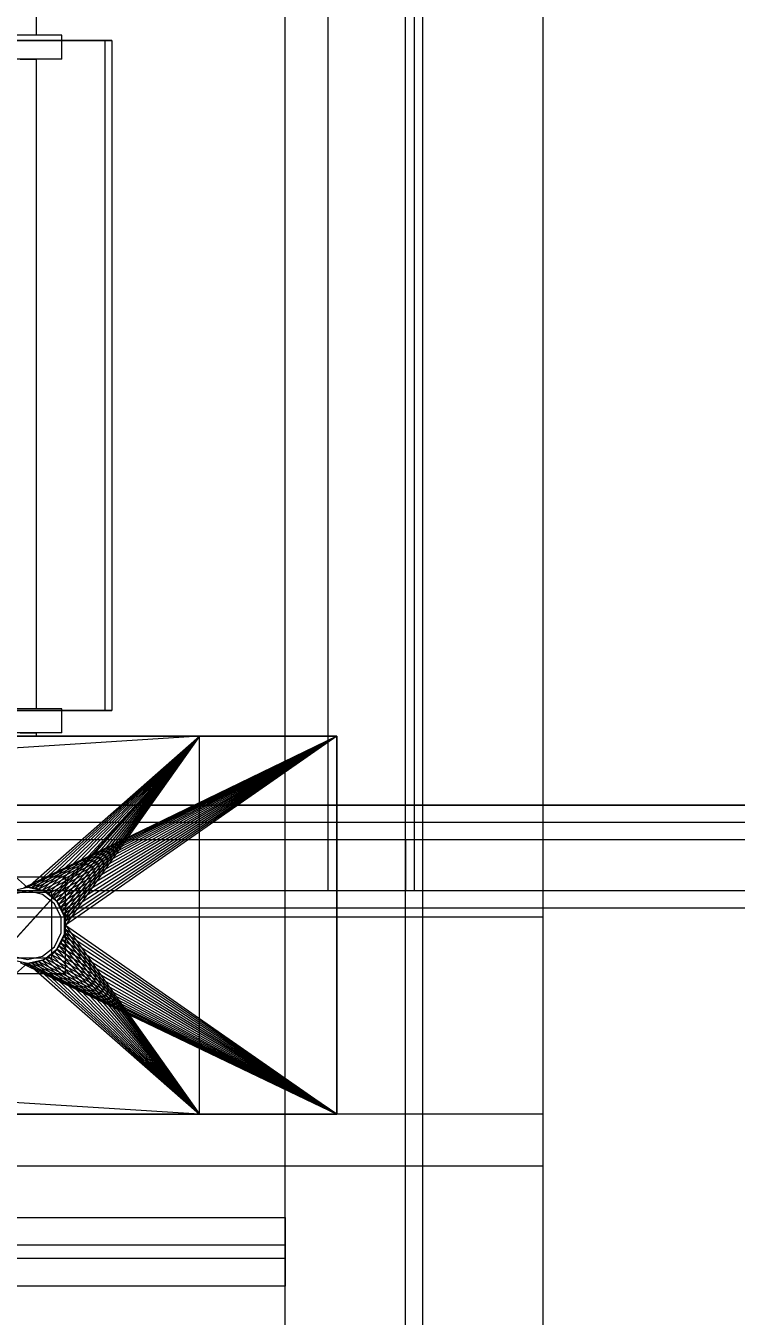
# Model space of a CAD drawing. Header units: millimetres. Extents: x -1970 to 59977, y -50268 to 6837.
# Drawn here: x 26527 to 26941, y -18548 to -17796 of the extents above; entities that cross this region are included whole.
import ezdxf

# ---------------------------------------------------------------- set-up
doc = ezdxf.new("R2010")
doc.units = ezdxf.units.MM
for name, color, linetype, lineweight in [('COTAS_P', 1, 'Continuous', 0), ('superior_briquetadora', 7, 'Continuous', 0), ('superior_C05', 7, 'Continuous', 0)]:
    doc.layers.add(name, color=color, linetype=linetype, lineweight=lineweight)
doc.dimstyles.new('R19_100', dxfattribs={"dimtxt": 250, "dimasz": 150, "dimexe": 150, "dimexo": 80, "dimgap": 100, "dimtad": 1, "dimtih": 1, "dimtoh": 1, "dimdsep": 46, "dimcen": 0.09, "dimadec": 0, "dimazin": 0, "dimtfac": 1, "dimtdec": 4, "dimtofl": 0, "dimtmove": 0, "dimatfit": 3, "dimfxl": 1, "dimtolj": 1, "dimtzin": 0, "dimarcsym": 0})

# ---------------------------------------------------------------- blocks, each defined once
blk = doc.blocks.new('*D25')
at = {"layer": 'COTAS_P', "color": 0, "lineweight": -2, "transparency": 16777216}
for p, q in [((25128.19, -17920), (25128.19, -16950)), ((27628.19, -17920), (27628.19, -16950)), ((25278.19, -17100), (27478.19, -17100))]:
    blk.add_line(p, q, dxfattribs=at)
at = {"layer": 'COTAS_P', "color": 0, "transparency": 16777216}
for points in [[(25278.19, -17075), (25278.19, -17125), (25128.19, -17100)], [(27478.19, -17075), (27478.19, -17125), (27628.19, -17100)]]:
    blk.add_solid(points, dxfattribs=at)
at = {"layer": 'Defpoints', "color": 0, "transparency": 16777216}
for p in [(27628.19, -17100), (25128.19, -18000), (27628.19, -18000)]:
    blk.add_point(p, dxfattribs=at)

msp = doc.modelspace()

# ---------------------------------------------------------------- linework, layer by layer
at = {"layer": 'superior_briquetadora'}
for p, q in [((26678.187, -19330), (26678.187, -17510)), ((26748.187, -19330), (26748.187, -17510)), ((26758.187, -17510), (26758.187, -19330)), ((26828.187, -17510), (26828.187, -19330)), ((26533.187, -17790), (26533.187, -17802)), ((26548.187, -17802), (26468.187, -17802)), ((26483.187, -17805), (26573.187, -17805)), ((26577.187, -17805), (26487.187, -17805)), ((26530.711, -17802), (26523.774, -17802)), ((26533.187, -17802), (26530.711, -17802)), ((26548.187, -17816), (26548.187, -17802)), ((26573.187, -17805), (26573.187, -18195)), ((26573.187, -17805), (26577.187, -17805)), ((26577.187, -17805), (26577.187, -18195)), ((26548.187, -17816), (26468.187, -17816)), ((26523.774, -17816), (26530.711, -17816)), ((26530.711, -17816), (26533.187, -17816)), ((26533.187, -17816), (26533.187, -18194)), ((26548.187, -18194), (26468.187, -18194)), ((26483.187, -18195), (26573.187, -18195)), ((26577.187, -18195), (26487.187, -18195)), ((26530.711, -18194), (26523.774, -18194)), ((26533.187, -18194), (26530.711, -18194)), ((26548.187, -18208), (26548.187, -18194)), ((26573.187, -18195), (26577.187, -18195)), ((24748.187, -18210), (26708.187, -18210)), ((26624.187, -18210), (25121.52, -18210)), ((26228.187, -18210), (26708.187, -18210)), ((26624.187, -18210), (26348.187, -18210)), ((26628.187, -18210), (26428.187, -18210)), ((26428.187, -18210), (26528.187, -18298)), ((26428.187, -18210), (26649.017, -18210)), ((26428.187, -18210), (26708.187, -18210)), ((26428.187, -18430), (26628.187, -18210)), ((26628.187, -18210), (26439.21, -18418)), ((26628.187, -18210), (26439.21, -18222)), ((26548.187, -18208), (26468.187, -18208)), ((26523.774, -18208), (26530.711, -18208)), ((26523.774, -18210), (26530.711, -18210)), ((26708.187, -18210), (26526.03, -18298.106)), ((26528.187, -18298), (26628.187, -18210)), ((26708.187, -18210), (26528.187, -18298)), ((26530.343, -18298.106), (26628.187, -18210)), ((26708.187, -18210), (26530.343, -18298.106)), ((26530.711, -18208), (26533.187, -18208)), ((26530.711, -18210), (26533.187, -18210)), ((26532.479, -18298.423), (26628.187, -18210)), ((26708.187, -18210), (26532.479, -18298.423)), ((26533.187, -18208), (26533.187, -18210)), ((26534.573, -18298.947), (26628.187, -18210)), ((26708.187, -18210), (26534.573, -18298.947)), ((26536.606, -18299.675), (26628.187, -18210)), ((26708.187, -18210), (26536.606, -18299.675)), ((26538.557, -18300.598), (26628.187, -18210)), ((26708.187, -18210), (26538.557, -18300.598)), ((26540.409, -18301.708), (26628.187, -18210)), ((26708.187, -18210), (26540.409, -18301.708)), ((26542.143, -18302.994), (26628.187, -18210)), ((26708.187, -18210), (26542.143, -18302.994)), ((26543.743, -18304.444), (26628.187, -18210)), ((26708.187, -18210), (26543.743, -18304.444)), ((26545.193, -18306.043), (26628.187, -18210)), ((26708.187, -18210), (26545.193, -18306.043)), ((26546.479, -18307.777), (26628.187, -18210)), ((26708.187, -18210), (26546.479, -18307.777)), ((26547.589, -18309.629), (26628.187, -18210)), ((26708.187, -18210), (26547.589, -18309.629)), ((26548.512, -18311.581), (26628.187, -18210)), ((26708.187, -18210), (26548.512, -18311.581)), ((26549.239, -18313.614), (26628.187, -18210)), ((26708.187, -18210), (26549.239, -18313.614)), ((26549.764, -18315.708), (26628.187, -18210)), ((26708.187, -18210), (26549.764, -18315.708)), ((26550.081, -18317.844), (26628.187, -18210)), ((26708.187, -18210), (26550.081, -18317.844)), ((26628.187, -18210), (26550.187, -18320)), ((26708.187, -18210), (26550.187, -18320)), ((26649.017, -18210), (26624.187, -18210)), ((26628.187, -18430), (26628.187, -18210)), ((26628.187, -18210), (26691.281, -18210)), ((26628.187, -18210), (26697.792, -18210)), ((26628.187, -18210), (26698.775, -18210)), ((26708.187, -18210), (26628.187, -18210)), ((26691.281, -18210), (26649.017, -18210)), ((26697.792, -18210), (26691.281, -18210)), ((26698.775, -18210), (26697.792, -18210)), ((26708.187, -18210), (26698.775, -18210)), ((26708.187, -18223.45), (26708.187, -18210)), ((26708.187, -18210), (26708.187, -18430)), ((26708.187, -18430), (26708.187, -18223.45)), ((26550.187, -18292), (26506.187, -18292)), ((26550.187, -18348), (26550.187, -18292)), ((26542.187, -18301), (26514.187, -18301)), ((26528.187, -18298), (26518.641, -18300.179)), ((26528.187, -18300), (26519.509, -18301.981)), ((26528.187, -18298), (26526.03, -18298.106)), ((26537.732, -18300.179), (26528.187, -18298)), ((26530.343, -18298.106), (26528.187, -18298)), ((26536.864, -18301.981), (26528.187, -18300)), ((26532.479, -18298.423), (26530.343, -18298.106)), ((26534.573, -18298.947), (26532.479, -18298.423)), ((26536.606, -18299.675), (26534.573, -18298.947)), ((26538.557, -18300.598), (26536.606, -18299.675)), ((26545.387, -18306.283), (26537.732, -18300.179)), ((26540.409, -18301.708), (26538.557, -18300.598)), ((26542.143, -18302.994), (26540.409, -18301.708)), ((26542.187, -18339), (26542.187, -18301)), ((26543.823, -18307.53), (26536.864, -18301.981)), ((26543.743, -18304.444), (26542.143, -18302.994)), ((26545.193, -18306.043), (26543.743, -18304.444)), ((26547.685, -18315.55), (26543.823, -18307.53)), ((26546.479, -18307.777), (26545.193, -18306.043)), ((26549.635, -18315.105), (26545.387, -18306.283)), ((26547.589, -18309.629), (26546.479, -18307.777)), ((24628.187, -18315), (26828.187, -18315)), ((26548.512, -18311.581), (26547.589, -18309.629)), ((26547.685, -18324.45), (26547.685, -18315.55)), ((26549.239, -18313.614), (26548.512, -18311.581)), ((26549.764, -18315.708), (26549.239, -18313.614)), ((26549.635, -18324.895), (26549.635, -18315.105)), ((26550.081, -18317.844), (26549.764, -18315.708)), ((26678.187, -18430), (26678.187, -18315)), ((26678.187, -18315), (26828.187, -18315)), ((26828.187, -18315), (26828.187, -18430)), ((26549.764, -18324.292), (26549.239, -18326.386)), ((26549.764, -18324.292), (26550.081, -18322.156)), ((26549.764, -18324.292), (26628.187, -18430)), ((26708.187, -18430), (26549.764, -18324.292)), ((26550.187, -18320), (26550.081, -18317.844)), ((26550.187, -18320), (26550.081, -18322.156)), ((26550.081, -18322.156), (26628.187, -18430)), ((26708.187, -18430), (26550.081, -18322.156)), ((26550.187, -18320), (26628.187, -18430)), ((26550.187, -18320), (26708.187, -18430)), ((26543.823, -18332.47), (26547.685, -18324.45)), ((26545.387, -18333.717), (26549.635, -18324.895)), ((26546.479, -18332.223), (26547.589, -18330.371)), ((26548.512, -18328.419), (26547.589, -18330.371)), ((26547.589, -18330.371), (26628.187, -18430)), ((26708.187, -18430), (26547.589, -18330.371)), ((26548.512, -18328.419), (26549.239, -18326.386)), ((26548.512, -18328.419), (26628.187, -18430)), ((26708.187, -18430), (26548.512, -18328.419)), ((26549.239, -18326.386), (26628.187, -18430)), ((26708.187, -18430), (26549.239, -18326.386)), ((26514.187, -18339), (26542.187, -18339)), ((26519.509, -18338.019), (26528.187, -18340)), ((26528.187, -18340), (26536.864, -18338.019)), ((26536.606, -18340.325), (26538.557, -18339.402)), ((26536.864, -18338.019), (26543.823, -18332.47)), ((26537.732, -18339.821), (26545.387, -18333.717)), ((26540.409, -18338.292), (26538.557, -18339.402)), ((26538.557, -18339.402), (26628.187, -18430)), ((26538.557, -18339.402), (26708.187, -18430)), ((26542.143, -18337.006), (26540.409, -18338.292)), ((26540.409, -18338.292), (26628.187, -18430)), ((26540.409, -18338.292), (26708.187, -18430)), ((26542.143, -18337.006), (26543.743, -18335.556)), ((26542.143, -18337.006), (26628.187, -18430)), ((26542.143, -18337.006), (26708.187, -18430)), ((26545.193, -18333.957), (26543.743, -18335.556)), ((26543.743, -18335.556), (26628.187, -18430)), ((26708.187, -18430), (26543.743, -18335.556)), ((26545.193, -18333.957), (26546.479, -18332.223)), ((26545.193, -18333.957), (26628.187, -18430)), ((26708.187, -18430), (26545.193, -18333.957)), ((26546.479, -18332.223), (26628.187, -18430)), ((26708.187, -18430), (26546.479, -18332.223)), ((26528.187, -18342), (26428.187, -18430)), ((26518.641, -18339.821), (26528.187, -18342)), ((26523.895, -18341.577), (26708.187, -18430)), ((26526.03, -18341.894), (26528.187, -18342)), ((26526.03, -18341.894), (26708.187, -18430)), ((26528.187, -18342), (26537.732, -18339.821)), ((26528.187, -18342), (26530.343, -18341.894)), ((26528.187, -18342), (26628.187, -18430)), ((26528.187, -18342), (26708.187, -18430)), ((26530.343, -18341.894), (26532.479, -18341.577)), ((26530.343, -18341.894), (26628.187, -18430)), ((26530.343, -18341.894), (26708.187, -18430)), ((26532.479, -18341.577), (26534.573, -18341.053)), ((26532.479, -18341.577), (26628.187, -18430)), ((26532.479, -18341.577), (26708.187, -18430)), ((26534.573, -18341.053), (26536.606, -18340.325)), ((26534.573, -18341.053), (26628.187, -18430)), ((26534.573, -18341.053), (26708.187, -18430)), ((26536.606, -18340.325), (26628.187, -18430)), ((26536.606, -18340.325), (26708.187, -18430)), ((26506.187, -18348), (26550.187, -18348)), ((26628.187, -18430), (26439.21, -18418)), ((26828.187, -18430), (24628.187, -18430)), ((26708.187, -18430), (24748.187, -18430)), ((26708.187, -18430), (26228.187, -18430)), ((26334.853, -18430), (26624.187, -18430)), ((26348.187, -18430), (26624.187, -18430)), ((26428.187, -18430), (26628.187, -18430)), ((26428.187, -18430), (26649.017, -18430)), ((26708.187, -18430), (26428.187, -18430)), ((26624.187, -18430), (26649.017, -18430)), ((26628.187, -18430), (26691.281, -18430)), ((26697.792, -18430), (26628.187, -18430)), ((26698.775, -18430), (26628.187, -18430)), ((26708.187, -18430), (26628.187, -18430)), ((26649.017, -18430), (26691.281, -18430)), ((26828.187, -18430), (26678.187, -18430)), ((26691.281, -18430), (26697.792, -18430)), ((26697.792, -18430), (26698.775, -18430)), ((26698.775, -18430), (26708.187, -18430)), ((24628.187, -18460), (26828.187, -18460)), ((26828.187, -18460), (26828.187, -19480)), ((24778.187, -18490), (26678.187, -18490)), ((26678.187, -18490), (26678.187, -18530)), ((24778.187, -18506), (26678.187, -18506)), ((26678.187, -18506), (26678.187, -18514)), ((26678.187, -18514), (24778.187, -18514)), ((26678.187, -18530), (24778.187, -18530))]:
    msp.add_line(p, q, dxfattribs=at)
at = {"layer": 'superior_C05'}
for p, q in [((26703.187, -18300), (26703.187, -17700)), ((26753.187, -17700), (26753.187, -18300)), ((26703.187, -18250), (26703.187, -17750)), ((26753.187, -17750), (26753.187, -18250)), ((25128.187, -18250), (27628.187, -18250)), ((27538.187, -18250), (25218.187, -18250)), ((26753.187, -18250), (26703.187, -18250)), ((25203.187, -18260), (27183.187, -18260)), ((25038.187, -18270), (27328.187, -18270)), ((26708.187, -18300), (26708.187, -18270)), ((26708.187, -18270), (26748.187, -18270)), ((26748.187, -18270), (26748.187, -18300)), ((27328.187, -18300), (25038.187, -18300)), ((26753.187, -18300), (26703.187, -18300)), ((26748.187, -18300), (26708.187, -18300)), ((27183.187, -18310), (25203.187, -18310))]:
    msp.add_line(p, q, dxfattribs=at)

# ---------------------------------------------------------------- dimensions: what is measured, and where the dimension line sits
at = {"layer": 'COTAS_P'}
dim = msp.add_aligned_dim(p1=(25128.187, -18000), p2=(27628.187, -18000), distance=900, text='<> P', dimstyle='R19_100', dxfattribs=at)
dim.commit()
dim.dimension.update_dxf_attribs({"geometry": '*D25', "text_midpoint": (26378.187, -17100)})

doc.saveas('drawing.dxf')
